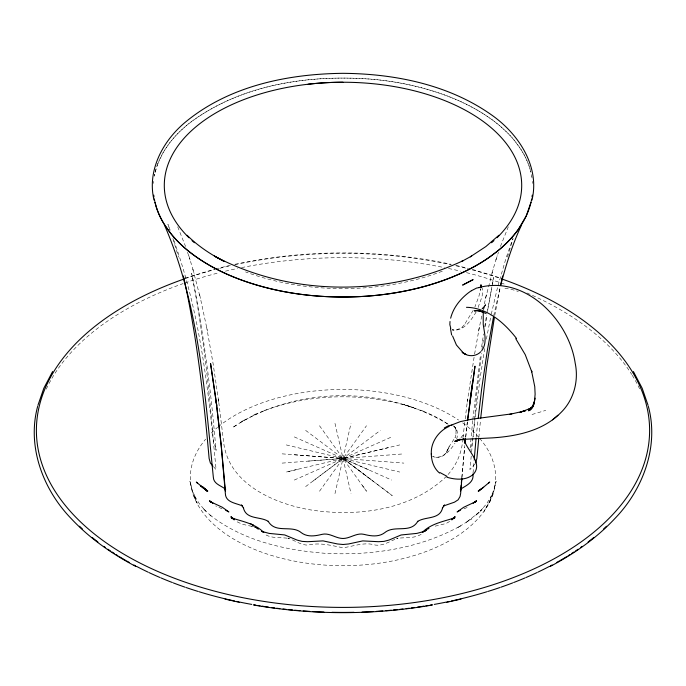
<?xml version="1.0" encoding="UTF-8"?>
<svg xmlns="http://www.w3.org/2000/svg" width="686" height="686" viewBox="0 0 686 686"><rect width="100%" height="100%" fill="white"/><g stroke="black" fill="none" stroke-linecap="round" stroke-linejoin="round"><path stroke-width="0.51" stroke-dasharray="3.43 2.57" d="M153.475 183.402L153.595 181.353M461.961 477.465L464.679 447.255M461.789 477.825L464.739 445.531M471.239 456.044L469.91 469.627L475.089 463.865M472.903 437.874L472.242 443.096L469.91 450.333M473.04 472.954L474.146 460.323M476.17 437.162L477.971 420.458M471.608 452.091L472.963 437.874M478.862 437.471L480.552 419.626M472.723 420.612L470.021 449.381M472.817 419.635L480.543 354.285M465.777 436.853L467.372 422.267M465.631 437.205L467.355 421.564M475.046 418.211L473.074 436.819L476.736 394.373L481.495 353.47M475.158 417.199L480.097 378.243L484.719 348.539M462.793 438.748C462.098 452.348 456.464 465.357 447.298 475.372M462.921 437.711L465.074 419.995M465.194 418.949L467.603 399.149L467.149 402.682L474.412 355.099M480.68 290.127L480.869 288.686L478.734 296.832L474.883 306.976M482.009 349.285L483.673 337.906M485.328 326.527L486.983 315.148M481.581 347.03L483.604 333.919M484.719 326.99L486.58 314.994M154.35 176.251L154.702 174.218L153.973 177.948M474.592 354.07L479.36 327.256M487.729 309.978L491.965 286.92M492.154 285.865L493.688 277.478L492.102 285.83M494.743 315.586L500.368 286.268M486.374 339.124L491.065 315.226M486.931 312.953L491.905 286.868M491.27 314.265L497.47 287.726M478.536 331.115L482.001 314.943M483.107 309.815L486.408 294.423M493.714 315.757L500.326 286.885M334.982 493.628L351.018 423.348M485.542 298.47L493.165 269.101M483.673 309.317L485.799 303.838L483.424 307.954L485.645 304.996L482.044 308.614M456.662 439.263C457.733 435.241 458.094 429.908 454.724 426.872L456.344 430.962L455.333 427.361M155.122 172.246L157.42 164.717M498.019 285.702L505.976 258.322L513.025 238.231M507.469 257.07L513.017 238.728M155.165 172.186C157.926 160.773 163.705 150.285 171.037 141.179A188.633 108.911 0 0 1 187.561 124.655C240.314 83.683 311.032 73.831 375.979 79.61A188.633 108.911 0 0 1 407.896 84.549C440.335 91.512 472.474 103.577 498.456 124.672A188.633 108.911 0 0 1 514.972 141.196L521.317 150.037A188.633 108.911 0 0 1 529.866 168.473L530.878 172.246M491.888 273.337L497.213 255.638M492.702 494.778L496.089 481.272L493.869 489.89L490.207 498.345L492.085 494.94L486.94 503.25L480.397 511.233L482.935 508.3L474.926 516.009L479.814 511.739L465.691 522.706L471.942 518.659L457.631 527.714L460.949 525.665C420.338 548.363 372.678 555.643 326.647 553.405C285.453 550.412 242.415 540.825 209.453 514.594L211.074 516.009L203.065 508.3L205.603 511.233L199.06 503.25L193.915 494.94L195.793 498.345L192.131 489.89L189.911 481.272L193.298 494.778L197.225 503.215L193.298 494.778M495.901 259.985L498.465 252.276M500.428 246.48L508.292 226.826M478.176 307.457C479.9 301.291 484.213 294.508 482.112 288.077M157.746 163.782L163.311 152.283L167.693 145.569A189.01 109.125 0 0 1 192.457 120.805C242.69 84.798 307.259 74.954 367.765 78.881A189.01 109.125 0 0 1 415.613 86.282C443.328 93.03 470.51 103.706 493.543 120.805A189.01 109.125 0 0 1 518.307 145.569A189.019 109.125 0 0 1 530.887 172.177M449.201 446.543L446.62 452.374L449.201 446.543L455.238 437.299L455.024 437.805L456.121 434.281L455.976 435.044L456.027 429.83M448.301 448.481L445.205 453.978L445.514 453.6C442.196 456.876 437.111 458.085 432.686 456.593C442.393 460.323 450.222 450.393 454.964 443.267M476.17 311.873C471.239 320.199 463.316 332.024 452.254 329.863L456.919 329.855L462.235 327.205M473.237 310.286L464.336 324.787L464.662 324.409L461.721 327.556M319.505 491.236L366.495 425.74M460.829 438.088L463.402 434.092L463.239 436.287M446.646 476.118C411.034 510.581 356.831 517.287 309.695 509.767C273.225 503.395 228.206 483.39 223.585 441.878L218.397 399.149L218.851 402.682L213.054 363.348L206.64 327.256M481.915 308.76L483.939 307.131L481.812 308.554M305.63 486.606L343 458.462L399.724 444.922M313.133 480.946L380.37 430.371M449.656 521.437L446.123 523.478L435.207 526.153M236.327 425.191L232.511 427.635C295.572 385.832 384.589 385.249 448.85 424.668L440.369 419.266L432.017 414.987L421.83 410.597L423.091 411.103L403.788 404.62L413.667 407.638C365.338 392.426 311.796 393.018 264.17 410.597L265.216 410.194L252.98 415.382L256.17 413.975L239.757 422.722L245.425 419.403M421.178 534.274C413.881 538.956 404.74 536.984 396.637 538.51L398.026 538.133C390.626 540.697 383.8 546.013 375.551 545.104C364.377 541.666 353.847 546.339 342.974 547.737C331.329 545.542 319.916 542.206 307.903 545.113C300.579 545.156 294.68 540.216 287.931 538.124L289.346 538.51C281.243 536.975 272.102 538.947 264.805 534.265M294.294 480.063L391.706 436.913M463.942 508.798L468.452 506.98M184.843 278.182L214.426 269.212M532.019 414.498L545.756 410.374M215.413 268.955L230.299 265.31M297.673 469.31L286.276 472.054L388.327 447.632M235.332 264.196C306.033 249.147 379.967 249.147 450.668 264.196M282.135 463.11L343 458.462L391.706 480.063M308.486 461.086L403.865 453.858M282.135 453.858L343 458.462L392.255 495.609L343 458.462M294.363 454.775L403.865 463.11M504.922 288.3L511.362 289.329L518.307 291.464M251.813 526.368L242.047 524.181L236.327 521.429M455.701 265.31L468.615 268.449M286.276 444.922L399.724 472.054M472.56 269.461L501.157 278.182M251.513 526.111L253.88 526.805M452.4 329.863L453.497 330.275M222.05 508.789L215.773 505.959M294.294 436.913L370.62 470.699M453.686 426.28L455.77 427.867L453.377 425.723L454.441 426.666M305.63 430.371L372.867 480.946M213.492 466.66L216.09 469.627C208.69 391.492 200.243 312.276 172.966 238.128M319.505 425.74L366.495 491.236L361.771 484.642M177.708 226.826L185.572 246.48M170.085 230.196L167.924 224.245L169.982 230.05M187.535 252.276L190.099 259.985M172.983 238.745L178.523 257.087M188.787 255.638L194.112 273.337M192.835 269.101L200.458 298.47M334.982 423.348L351.018 493.628M199.592 294.423L207.464 331.115M532.036 177.966L531.307 174.15L531.65 176.251M532.405 181.353L532.525 183.402M442.29 271.202A178.694 103.166 0 0 1 245.554 271.905M185.374 278.55A306.608 177.022 0 0 1 214.829 269.572M219.734 268.303A306.608 177.022 0 0 1 229.647 265.911M234.663 264.787A306.608 177.022 0 0 1 451.337 264.787M456.353 265.911A306.608 177.022 0 0 1 466.266 268.303M472.148 269.838A306.608 177.022 0 0 1 500.626 278.55M46.254 389.134A307.217 177.374 0 0 1 48.526 384.486M49.015 383.551A307.217 177.374 0 0 1 183.076 283.601M185.057 282.906A307.217 177.374 0 0 1 219.486 272.642M225.437 271.176A307.217 177.374 0 0 1 237.476 268.466M241.532 267.626A307.217 177.374 0 0 1 444.468 267.626M448.524 268.466A307.217 177.374 0 0 1 460.563 271.176M466.514 272.642A307.217 177.374 0 0 1 499.948 282.563M500.943 282.906A307.217 177.374 0 0 1 505.891 284.656M526.942 292.982A307.217 177.374 0 0 1 631.746 374.47M632.26 375.285A307.217 177.374 0 0 1 639.746 389.134M479.677 438.354A152.644 88.125 0 0 1 343.746 565.71A152.644 88.125 0 0 1 205.663 439.126M211.314 433.029A152.644 88.125 0 0 1 217.616 427.327M218.397 426.683A152.644 88.125 0 0 1 458.582 420.029M462.698 422.902A152.644 88.125 0 0 1 479 437.582M493.02 493.843L489.067 503.172L493.02 493.843M490.387 500.12L484.024 511.31L490.387 500.12M215.636 447.847L213.38 441.064C208.93 384.846 202.439 328.731 191.643 273.354C203.296 330.832 210.894 389.056 215.756 447.486L216.09 450.333L215.636 447.847"/><path stroke-width="1.03" d="M450.016 321.502L449.845 324.632L450.796 328.38M461.875 478.519L460.658 493.328L460.057 496.518L458.128 499.811L454.492 502.169L443.748 505.891L444.554 504.965L442.376 508.026L442.702 507.451C440.06 520.125 425.423 516.078 417.44 521.583L417.825 521.266C410.468 534 394.339 524.498 384.666 532.722C378.621 537.301 370.834 536.075 364.009 534.36C356.591 532.525 350.306 538.441 343 538.484C335.694 538.441 329.417 532.533 321.991 534.36C315.166 536.075 307.379 537.301 301.334 532.722C291.661 524.498 275.532 534 268.175 521.266L268.56 521.583C260.586 516.078 245.948 520.125 243.298 507.46L243.624 508.026L241.446 504.965L242.252 505.891C235.924 503.01 225.428 502.512 225.342 493.328L221.372 447.504L216.184 401.516L210.542 363.443L216.716 405.469L216.184 401.516L221.072 443.645L225.308 489.993M461.181 485.182L460.692 489.984M461.352 483.081L461.704 478.879M481.118 287.048L481.246 285.462L481.023 287.331M472.946 474.009C474.258 482.455 465.966 485.637 460.315 489.315M474.24 459.268L476.075 438.217M478.768 438.517L476.881 458.462L475.621 462.999M480.646 418.58L486.511 367.816L494.357 317.695M465.117 443.096L465.554 438.937M464.954 443.456L465.52 438.243M483.253 311.367L483.227 324.315C484.325 333.019 487.566 343.137 481.623 350.829M532.027 197.045L532.25 195.133M478.211 418.383L481.623 389.262L487.317 350.546L493.526 316.778M467.62 420.175L474.995 366.187L467.483 420.518M534.523 400.958L535.123 394.193L534.771 386.715L531.461 370.457L531.839 371.984L525.253 354.688L515.769 338.704M469.541 403.762L472.362 383.414M531.967 200.141C540.002 166.964 519.139 134.919 493.148 116.063C449.982 84.85 395.436 73.754 343 73.325C287.717 73.899 229.287 85.939 185.692 121.885C163.079 140.501 146.83 170.342 154.033 200.141M531.307 200.844L531.667 198.94M37.644 406.412C26.823 446.423 42.935 489.315 70.992 518.393L71.198 518.607C89.669 538.381 112.17 553.996 136.034 566.567M500.6 285.239L502.606 275.978M535.131 398.163L533.854 404.011L534.531 401.164L531.393 408.942L532.945 405.889M460.538 490.944L461.258 488.26M500.806 284.887C506.174 264.402 512.519 244.079 521.609 224.905M450.651 318.193C452.709 309.875 457.639 302.526 463.847 296.704A20.503 6.809 -44.1 0 1 471.462 290.658M37.91 405.4L43.818 388.259L52.599 371.538M534 404.371L529.986 410.168L533.528 405.7M533.468 405.726L528.632 410.828L533.605 406.095M488.432 483.27L489.701 482.044L478.674 491.262M453.72 517.964L451.74 519.859L455.118 516.644L452.031 519.139L454.947 517.707C443.516 521.617 431.254 523.401 422.267 532.405L424.394 531.333L416.925 533.382L401.078 534.986L388.979 540.079L384.014 541.374L378.483 541.7L362.731 540.902L348.479 543.989L343.06 544.495L337.615 543.989L323.037 540.885L307.611 541.708L302.097 541.391L297.115 540.088L284.699 534.934L269.152 533.408L261.7 531.367L263.784 532.422C254.78 523.461 242.578 521.6 231.131 517.75L234.02 519.165L230.925 516.669L234.269 519.859L232.88 518.53M498.911 235.264L485.834 246.574L470.304 256.796L471.634 256.058L461.712 261.443L462.964 260.757C385.626 296.935 290.032 296.326 214.366 256.058L224.296 261.443C210.756 254.515 197.928 245.991 187.089 235.272M474.738 502.358L476.521 500.703L473.134 503.078L476.436 501.303L463.565 507.348L457.108 511.962L460.332 510.255M480.809 351.712C476.041 356.823 467.595 356.943 462.364 352.355L465.888 354.482L462.158 352.27M458.077 440.326L456.533 441.355L459.886 439.229L454.715 441.381L459.886 439.777L457.296 440.309L464.242 439.272L461.892 439.417L492.402 437.874C516.824 436.279 543.106 430.774 560.882 412.603C573.925 399.912 578.89 380.721 575.177 363.083C568.754 319.633 525.176 275.112 479.017 287.537M552.539 419.858L557.889 415.236M533.519 406.112L530.175 408.727L532.559 407.15L528.494 409.465L531.624 407.904L520.039 412.38L522.835 411.351M427.618 529.232L429.007 528.263M480.972 489.075L478.193 491.056L483.639 487.24M471.445 290.718L476.616 288.051L480.5 287.365M444.322 427.935L448.695 425.646L451.971 425.157M549.966 566.567C573.83 553.996 596.331 538.381 614.802 518.607L615.008 518.393C643.065 489.315 659.177 446.423 648.356 406.412M450.805 425.32L460.4 421.598L472.354 419.112L511.799 413.872M449.236 426.349C438.483 430.859 430.148 442.907 431.417 454.689M421.315 287.28C385.103 296.652 347.21 299.079 310.021 295.383A188.633 108.911 0 0 1 278.104 290.444C245.665 283.481 213.526 271.416 187.544 250.321A188.633 108.911 0 0 1 171.028 233.797L164.683 224.948A188.633 108.911 0 0 1 156.134 206.52L154.873 201.795A189.019 109.125 0 0 0 167.693 229.416A189.01 109.125 0 0 0 192.457 254.189C215.49 271.287 242.673 281.963 270.387 288.703A189.01 109.125 0 0 0 318.235 296.112C367.756 299.585 418.812 293.008 464.062 271.853A188.701 108.945 0 0 0 489.101 257.404L497.239 251.308A188.77 108.98 0 0 0 515.829 232.725C522.964 223.602 528.52 213.123 531.127 201.795L526.291 215.85L518.307 229.416A189.01 109.125 0 0 1 493.543 254.189A189.01 109.125 0 0 1 458.514 274.409L453.506 276.552A188.779 108.988 0 0 1 421.298 287.288M509.398 414.421L525.407 410.777L523.692 411.163M477.019 310.432L474.515 310.99L477.413 310.432M446.732 602.282L460.941 599.118M432.377 605.018C373.373 615.196 312.627 615.196 253.623 605.018M466.471 307.311C487.197 307.645 504.424 322.857 516.515 338.455M475.227 310.526L479.806 310.724L477.062 310.561L482.318 311.761M446.92 477.216C455.435 479.831 466.677 480.706 473.623 473.992C483.553 462.39 466.043 450.076 463.702 438.414M225.059 599.118L239.268 602.282M481.615 311.581L480.191 311.212L486.065 313.476M256.161 527.5L257.662 527.946L254.592 527.028M225.66 510.238L228.867 511.945L222.29 507.246L209.616 501.355L212.892 503.112L209.513 500.737L211.082 502.186M440.112 472.628L446.998 476.333M250.339 523.461L253.391 525.347L252.122 524.55M256.967 528.246L258.339 529.232M202.353 487.232L207.798 491.047L200.475 485.688M200.381 485.637L207.283 491.202L196.307 482.069L197.577 483.287M225.685 489.315C221.329 485.662 213.526 484.11 213.329 477.164C204.814 392.229 198.923 304.138 164.391 224.905M207.283 491.202L202.824 486.966L205.011 489.049M462.433 351.901L456.413 344.989L452.563 335.943M439.555 473.074C433.844 468.367 431.288 460.812 431.305 453.583M212.78 465.983L210.379 462.999L209.119 458.462C203.742 397.263 196.813 336.02 183.394 275.995M633.401 371.538L642.182 388.259L648.09 405.4M224.742 488.26L225.462 490.944M451.645 335.025L450.488 328.645M154.333 198.931L154.693 200.844M153.75 195.124L153.964 197.028M481.118 286.439L480.946 284.741L481.075 286.714M188.976 237.733A178.703 103.174 0 0 1 227.761 106.562A178.703 103.174 0 0 1 458.239 106.562A178.703 103.174 0 0 1 497.024 237.733M493.98 240.615A178.703 103.174 0 0 1 491.579 242.741M194.412 242.741A178.703 103.174 0 0 1 192.02 240.615M308.134 84.224A178.669 103.157 0 0 1 343 82.243M501.62 278.893A306.608 177.022 0 0 1 576.549 545.078A306.608 177.022 0 0 1 109.451 545.078A306.608 177.022 0 0 1 184.38 278.893M606.51 526.231A307.217 177.374 0 0 1 603.646 528.932M593.784 537.498A307.217 177.374 0 0 1 588.116 541.966M582.208 546.339A307.217 177.374 0 0 1 580.485 547.565M578.075 549.237A307.217 177.374 0 0 1 575.631 550.901M573.976 551.99A307.217 177.374 0 0 1 571.472 553.619M569.792 554.691A307.217 177.374 0 0 1 568.085 555.763M566.37 556.818A307.217 177.374 0 0 1 560.239 560.462M559.347 560.977A307.217 177.374 0 0 1 556.655 562.494M552.093 564.998A307.217 177.374 0 0 1 550.241 565.976M549.315 566.465A307.217 177.374 0 0 1 537.893 572.15M537.001 572.578A307.217 177.374 0 0 1 526.008 577.509M525.073 577.904A307.217 177.374 0 0 1 513.677 582.517M512.716 582.894A307.217 177.374 0 0 1 500.943 587.182M499.948 587.525A307.217 177.374 0 0 1 487.823 591.469M486.871 591.761A307.217 177.374 0 0 1 451.551 600.97M449.536 601.408A307.217 177.374 0 0 1 447.512 601.836M446.5 602.042A307.217 177.374 0 0 1 434.238 604.409M432.18 604.778A307.217 177.374 0 0 1 430.113 605.129M428.047 605.481A307.217 177.374 0 0 1 425.98 605.824M423.897 606.15A307.217 177.374 0 0 1 417.645 607.101M414.507 607.539A307.217 177.374 0 0 1 411.36 607.967M409.259 608.242A307.217 177.374 0 0 1 406.103 608.628M402.939 609.005A307.217 177.374 0 0 1 399.767 609.357M397.64 609.588A307.217 177.374 0 0 1 393.395 610.008M391.269 610.214A307.217 177.374 0 0 1 385.944 610.669M382.745 610.926A307.217 177.374 0 0 1 376.322 611.363M373.115 611.56A307.217 177.374 0 0 1 362.088 612.075M354.053 612.298A307.217 177.374 0 0 1 331.947 612.298M323.912 612.075A307.217 177.374 0 0 1 312.885 611.56M309.678 611.363A307.217 177.374 0 0 1 303.255 610.926M300.056 610.669A307.217 177.374 0 0 1 294.731 610.214M292.605 610.008A307.217 177.374 0 0 1 288.36 609.588M286.234 609.357A307.217 177.374 0 0 1 283.061 609.005M279.897 608.628A307.217 177.374 0 0 1 276.741 608.242M274.64 607.967A307.217 177.374 0 0 1 271.493 607.539M268.355 607.101A307.217 177.374 0 0 1 262.103 606.15M260.02 605.824A307.217 177.374 0 0 1 257.953 605.481M255.887 605.129A307.217 177.374 0 0 1 253.82 604.778M251.762 604.409A307.217 177.374 0 0 1 239.5 602.042M238.488 601.836A307.217 177.374 0 0 1 236.464 601.408M234.449 600.97A307.217 177.374 0 0 1 199.129 591.761M198.177 591.469A307.217 177.374 0 0 1 186.052 587.525M185.057 587.182A307.217 177.374 0 0 1 173.284 582.894M172.323 582.517A307.217 177.374 0 0 1 160.927 577.904M159.992 577.509A307.217 177.374 0 0 1 148.999 572.578M148.107 572.15A307.217 177.374 0 0 1 136.686 566.465M135.759 565.976A307.217 177.374 0 0 1 133.907 564.998M129.345 562.494A307.217 177.374 0 0 1 126.653 560.977M125.761 560.462A307.217 177.374 0 0 1 119.63 556.818M117.915 555.763A307.217 177.374 0 0 1 116.208 554.691M114.528 553.619A307.217 177.374 0 0 1 112.024 551.99M110.369 550.901A307.217 177.374 0 0 1 107.925 549.237M105.515 547.565A307.217 177.374 0 0 1 103.792 546.339M97.884 541.966A307.217 177.374 0 0 1 92.216 537.498M82.354 528.932A307.217 177.374 0 0 1 79.49 526.231M426.675 529.858L425.106 531.118L426.675 529.849M472.963 279.699L462.767 285.016L472.963 279.699"/></g></svg>
